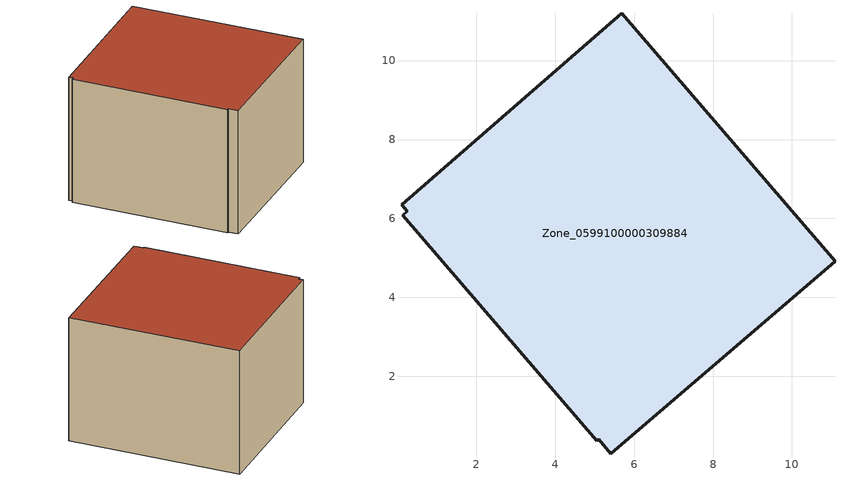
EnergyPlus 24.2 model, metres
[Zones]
Zone_0599100000309884
 floor ground (C_G): 5.69,11.2 11.09,4.91 5.42,0.04 5.1,0.41 5.05,0.37 0.14,6.08 0.25,6.18 0.11,6.34 z0
 wall outside (C_F): 11.09,4.91 5.69,11.2 0.11,6.34 0.25,6.18 0.14,6.08 5.05,0.37 5.1,0.41 5.42,0.04 11.09,4.91 z0:6.21
 roof outside (C_R): 5.42,0.04 11.09,4.91 5.69,11.2 0.11,6.34 0.25,6.18 0.14,6.08 5.05,0.37 5.1,0.41 z6.21
[BUILDING]
Pand.0599100000309884: North Axis=0; Terrain=City; Loads Convergence Tolerance Value=0.04; Temperature Convergence Tolerance Value=0.4; Solar Distribution=FullExterior; Maximum Number of Warmup Days=25; Minimum Number of Warmup Days=1
[Site:Location]
Rotterdam.The.Hague.AP_ZH_NLD Design_Conditions: Latitude=51.96; Longitude=4.45; Time Zone=1; Elevation=-4.5
[SITE:GROUNDTEMPERATURE:BUILDINGSURFACE]
18, 18, 18, 18, 18, 18, 18, 18, 18, 18, 18, 18
[MATERIAL] Thermal Absorptance=0.9; Solar Absorptance=0.7; Visible Absorptance=0.7
Name | Roughness | Thickness | Conductivity | Density | Specific Heat
G.TI.1992-2005 | MediumSmooth | 0.15 | 0.06 | 540 | 1210
F.TI.1992-2005 | Rough | 0.3 | 0.12 | 1920 | 840
R.TI.1992-2005 | MediumRough | 0.2 | 0.08 | 1500 | 1000
[CONSTRUCTION]
C_G: G.TI.1992-2005
C_F: F.TI.1992-2005
C_R: R.TI.1992-2005
[ZONE]
Zone_0599100000309884: Type=1; Multiplier=1; Ceiling Height=Autocalculate; Volume=Autocalculate; Floor Area=autocalculate; Part of Total Floor Area=Yes
[ZONEINFILTRATION:DESIGNFLOWRATE]
Infil_Zone_0599100000309884: Zone or ZoneList or Space or SpaceList=Zone_0599100000309884; Schedule=AlwaysOn; Design Flow Rate Calculation Method=Flow/Area; Flow Rate per Floor Area=0.0015; Constant Term Coefficient=1; Temperature Term Coefficient=0; Velocity Term Coefficient=0; Velocity Squared Term Coefficient=0
[HVACTEMPLATE:ZONE:IDEALLOADSAIRSYSTEM]
Zone_0599100000309884: Maximum Heating Supply Air Temperature=50; Minimum Cooling Supply Air Temperature=13; Maximum Heating Supply Air Humidity Ratio=0.0156; Minimum Cooling Supply Air Humidity Ratio=0.0077; Heating Limit=NoLimit; Cooling Limit=NoLimit; Dehumidification Control Type=ConstantSensibleHeatRatio; Cooling Sensible Heat Ratio=0.7; Dehumidification Setpoint=60; Humidification Control Type=None; Humidification Setpoint=30; Outdoor Air Method=None; Outdoor Air Flow Rate per Person=0.00944; Outdoor Air Flow Rate per Zone Floor Area=0; Outdoor Air Flow Rate per Zone=0; Demand Controlled Ventilation Type=None; Outdoor Air Economizer Type=NoEconomizer; Heat Recovery Type=None; Sensible Heat Recovery Effectiveness=0.7; Latent Heat Recovery Effectiveness=0.65
[ZONECONTROL:THERMOSTAT]
ThermostatControl_Zone_0599100000309884: Zone or ZoneList=Zone_0599100000309884; Control Type Schedule=DualSetpointControlType; Control 1=Thermostat_Zone_0599100000309884; Temperature Difference Between Cutout And Setpoint=0
[THERMOSTATSETPOINT:DUALSETPOINT]
Thermostat_Zone_0599100000309884: Heating Setpoint Temperature Schedule=HeatingSetpoint_Zone_0599100000309884; Cooling Setpoint Temperature Schedule=CoolingSetpoint_Zone_0599100000309884
[SCHEDULE:COMPACT]
HeatingSetpoint_Zone_0599100000309884: Through: 12/31, For: AllDays, Until: 24:00, 21
CoolingSetpoint_Zone_0599100000309884: Through: 12/31, For: AllDays, Until: 24:00, 24
DualSetpointControlType: Through: 12/31, For: AllDays, Until: 24:00, 4
AlwaysOn: Through: 12/31, For: AllDays, Until: 24:00, 1
